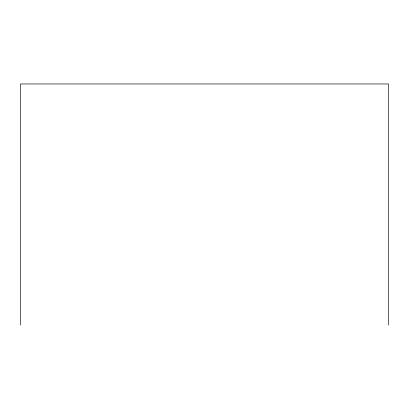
<?xml version="1.0" encoding="UTF-8"?>
<svg xmlns="http://www.w3.org/2000/svg" width="409" height="409" viewBox="0 0 409 409"><rect width="100%" height="100%" fill="white"/><g stroke="black" fill="none" stroke-linecap="round" stroke-linejoin="round"><path stroke-width="0.61" d="M388.55 325.032L388.55 83.968L20.45 83.968L20.45 325.032"/></g></svg>
